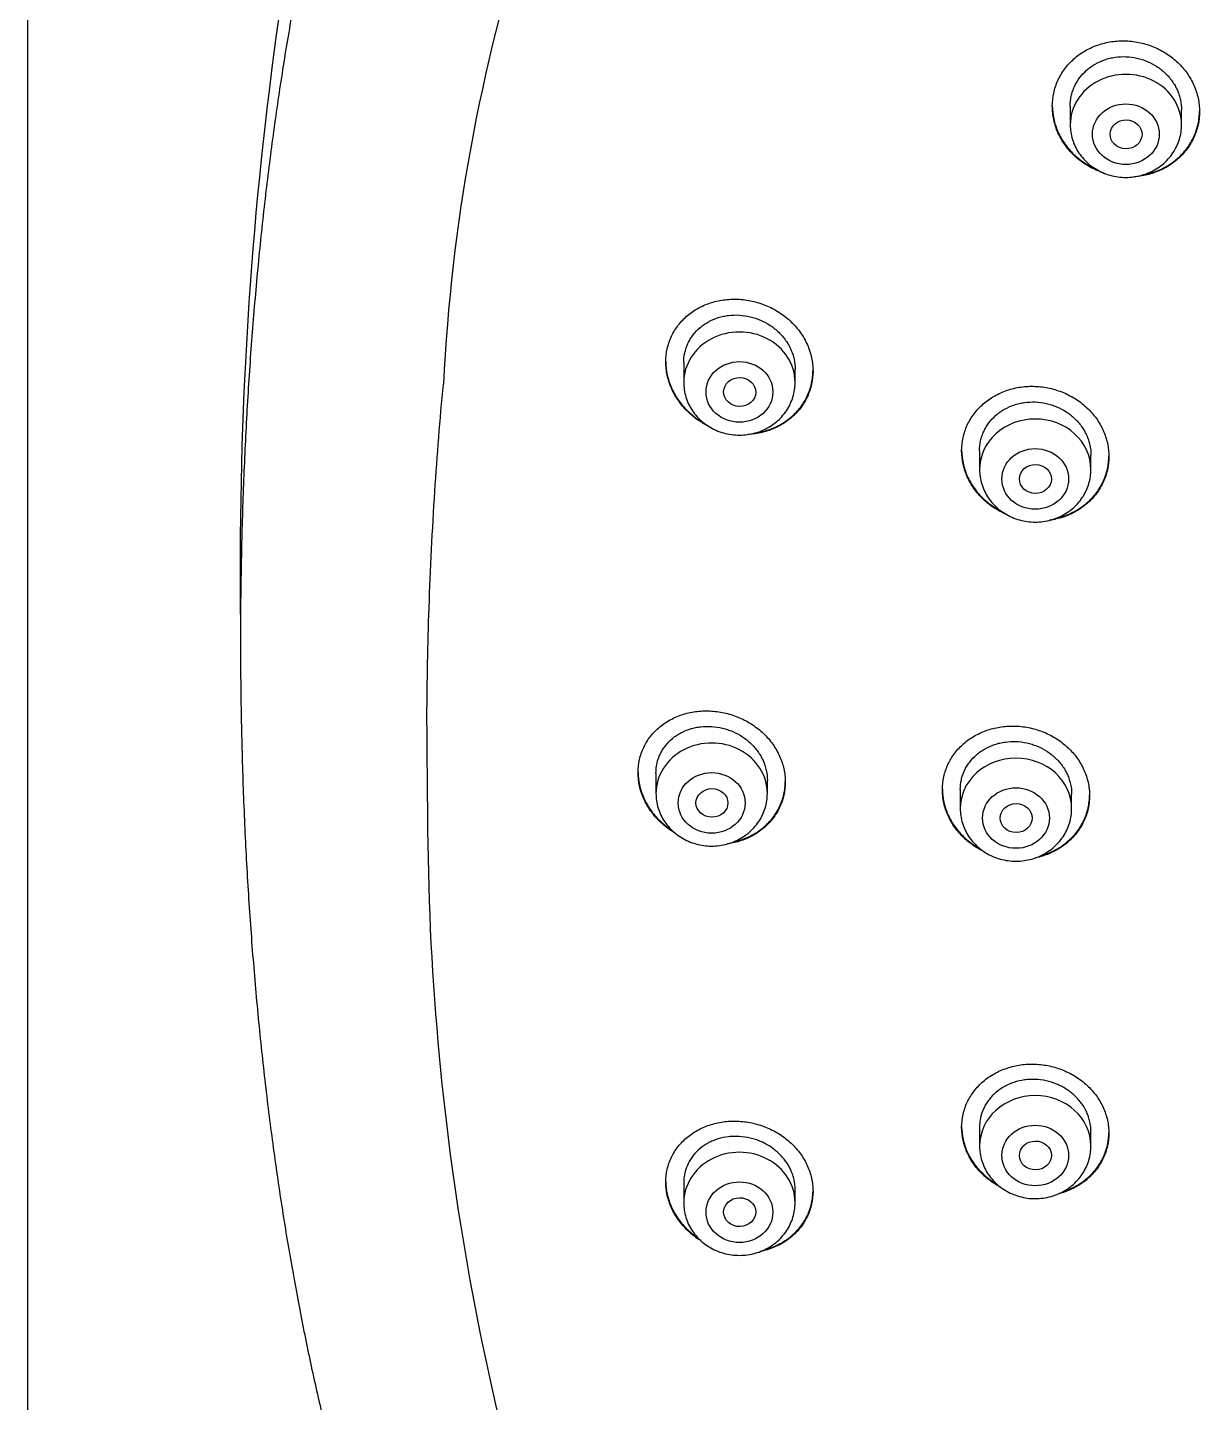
# Model space of a CAD drawing. Header units: millimetres. Extents: x 976 to 9349, y -1578 to 2211.
# Drawn here: x 2931.872 to 2934.819, y 980.208 to 983.664 of the extents above; entities that cross this region are included whole.
import ezdxf

# ---------------------------------------------------------------- set-up
doc = ezdxf.new("R2010")
doc.units = ezdxf.units.MM
doc.layers.add('Wbudowane', color=175, linetype='Continuous')

# ---------------------------------------------------------------- blocks, each defined once
blk = doc.blocks.new('Z$W@#21058')
for p, q in [((13.825, 159.1545), (13.825, 122.1386)), ((13.825, 159.1545), (13.825, 122.2446)), ((16.4464, 139.5854), (16.4464, 139.5382)), ((16.7264, 139.5382), (16.7264, 139.5751)), ((15.4748, 138.9407), (15.4748, 138.8905)), ((15.7548, 138.8905), (15.7548, 138.9235)), ((16.2185, 138.7193), (16.2185, 138.6718)), ((16.4985, 138.6718), (16.4985, 138.708)), ((15.405, 137.9091), (15.405, 137.8574)), ((15.685, 137.8574), (15.685, 137.8906)), ((16.17, 137.8674), (16.17, 137.8194)), ((16.45, 137.8194), (16.45, 137.8557)), ((16.2185, 137.019), (16.2185, 136.9712)), ((16.4985, 136.9712), (16.4985, 137.0075)), ((15.4748, 136.8796), (15.4748, 136.8286)), ((15.7548, 136.8286), (15.7548, 136.8619))]:
    blk.add_line(p, q)
for centre, radius, start, end in [((24.0394, 138.4419), 9.6796, 163.06996, 180.15804), ((19.4148, 138.6645), 4.5495, 147.0501, 177.2106), ((24.6467, 138.3808), 10.2869, 179.80805, 180.64063), ((21.4697, 137.8191), 6.6389, 179.84359, 199.48791)]:
    blk.add_arc(centre, radius, start, end)
for centre, major_axis, start_param, end_param in [((16.5864, 139.5382), (0.14, 0), 0, 3.141593), ((15.6148, 138.8905), (0.14, 0), 0, 3.141598), ((16.3585, 138.6718), (-0.14, 0), 3.141598, 6.283185), ((15.545, 137.8574), (0.14, 0), 0, 3.141598), ((16.31, 137.8194), (-0.14, 0), 3.141598, 6.283185), ((16.3585, 136.9712), (-0.14, 0), 3.141598, 6.283185), ((15.6148, 136.8286), (0.14, 0), 0, 3.141598)]:
    blk.add_ellipse(centre, major_axis=major_axis, ratio=0.906308, start_param=start_param, end_param=end_param)
for centre, major_axis, ratio in [((16.5864, 139.5146), (-0.084, 0), 0.906308), ((16.5868, 139.5143), (0.0401, -0.0009), 0.903893), ((15.6148, 138.8668), (0.084, 0), 0.906308), ((15.6155, 138.8666), (0.0404, -0.0009), 0.89891), ((16.3585, 138.6481), (-0.084, 0), 0.906308), ((16.3589, 138.648), (0.0402, -0.0005), 0.902582), ((15.545, 137.8337), (0.084, 0), 0.906308), ((15.5458, 137.8337), (0.0402, 0), 0.898182), ((16.31, 137.7957), (-0.084, 0), 0.906308), ((16.3104, 137.7957), (0.0402, 0), 0.902281), ((16.3585, 136.9475), (-0.084, 0), 0.906308), ((16.3589, 136.9476), (0.0402, 0.0005), 0.902582), ((15.6148, 136.8049), (0.084, 0), 0.906308), ((15.6155, 136.8051), (0.0404, 0.0009), 0.89891)]:
    blk.add_ellipse(centre, major_axis=major_axis, ratio=ratio)
for points, knots in [([(15.2052, 141.6635), (15.1852, 141.6361), (15.1515, 141.5885), (15.0962, 141.5055), (15.0447, 141.4222), (14.9934, 141.3338), (14.9446, 141.243), (14.8971, 141.1483), (14.8514, 141.0501), (14.8072, 140.9478), (14.7648, 140.8416), (14.724, 140.7311), (14.685, 140.6163), (14.6478, 140.4968), (14.6125, 140.3726), (14.579, 140.2434), (14.5475, 140.1092), (14.518, 139.9698), (14.4907, 139.8252), (14.4656, 139.6754), (14.4429, 139.5204), (14.4227, 139.3605), (14.4051, 139.1959), (14.3902, 139.0269), (14.3782, 138.854), (14.3691, 138.678), (14.3631, 138.4995), (14.3602, 138.3195), (14.3604, 138.1391), (14.3638, 137.9591), (14.3702, 137.7807), (14.3797, 137.6046), (14.3922, 137.4317), (14.4075, 137.2627), (14.4256, 137.098), (14.4463, 136.9381), (14.4695, 136.7831), (14.4951, 136.6333), (14.5229, 136.4887), (14.5529, 136.3494), (14.5849, 136.2152), (14.619, 136.0861), (14.6549, 135.9621), (14.6928, 135.8425), (14.7321, 135.7282), (14.7739, 135.6171), (14.8161, 135.5128), (14.8617, 135.4092), (14.8897, 135.3496), (14.9064, 135.3155)], [0, 0, 0, 0, 0.013707, 0.028239, 0.043047, 0.058182, 0.073661, 0.089521, 0.105819, 0.122574, 0.139831, 0.157629, 0.17598, 0.194931, 0.214557, 0.234815, 0.255804, 0.277485, 0.299914, 0.323078, 0.34698, 0.371602, 0.396913, 0.422855, 0.449374, 0.47635, 0.5037, 0.531273, 0.558922, 0.586484, 0.613836, 0.64083, 0.667343, 0.69331, 0.718619, 0.743266, 0.767165, 0.790356, 0.812776, 0.834488, 0.85546, 0.875736, 0.895362, 0.914311, 0.932681, 0.950459, 0.9677, 0.984447, 1, 1, 1, 1]), ([(16.4014, 139.5849), (16.4014, 139.5962), (16.4026, 139.6073), (16.4062, 139.6236), (16.4076, 139.629), (16.4112, 139.6396), (16.4132, 139.6449), (16.4202, 139.6602), (16.4259, 139.6698), (16.4361, 139.6834), (16.4397, 139.6878), (16.4475, 139.6962), (16.4515, 139.7002), (16.4644, 139.7116), (16.4737, 139.7183), (16.489, 139.7271), (16.4942, 139.7299), (16.5049, 139.7347), (16.5158, 139.7391), (16.5272, 139.7424), (16.5388, 139.7452), (16.5447, 139.7464), (16.5626, 139.749), (16.5746, 139.7496), (16.5927, 139.7489), (16.5987, 139.7484), (16.6109, 139.7469), (16.6169, 139.7458), (16.6346, 139.7419), (16.6461, 139.7383), (16.6629, 139.7312), (16.6684, 139.7286), (16.6791, 139.723), (16.6843, 139.7199), (16.6993, 139.7101), (16.7086, 139.7027), (16.7258, 139.6862), (16.7335, 139.6773), (16.7435, 139.6631), (16.7466, 139.6582), (16.7524, 139.6481), (16.755, 139.6429), (16.762, 139.6271), (16.7655, 139.6163), (16.769, 139.5997), (16.7699, 139.5941), (16.7711, 139.5829), (16.7714, 139.5773), (16.7714, 139.5605), (16.7703, 139.5494), (16.7667, 139.533), (16.7652, 139.5275), (16.7617, 139.5169), (16.7576, 139.5065), (16.7524, 139.4966), (16.7467, 139.4869), (16.7436, 139.4822), (16.7334, 139.4685), (16.7257, 139.4601), (16.7129, 139.4487), (16.7084, 139.4451), (16.6989, 139.4383), (16.694, 139.4351), (16.6789, 139.4263), (16.6683, 139.4215), (16.6514, 139.4156), (16.6457, 139.4139), (16.634, 139.4111), (16.6282, 139.41), (16.617, 139.4083), (16.6118, 139.4078), (16.6065, 139.4074)], [0, 0, 0, 0, 0.042658, 0.042658, 0.063987, 0.063987, 0.085316, 0.085316, 0.127974, 0.127974, 0.149303, 0.149303, 0.170632, 0.170632, 0.21329, 0.21329, 0.234619, 0.234619, 0.255948, 0.277277, 0.277277, 0.298606, 0.298606, 0.341264, 0.341264, 0.362593, 0.362593, 0.383922, 0.383922, 0.42658, 0.42658, 0.447909, 0.447909, 0.469238, 0.469238, 0.511896, 0.511896, 0.554554, 0.554554, 0.575883, 0.575883, 0.597212, 0.597212, 0.63987, 0.63987, 0.661199, 0.661199, 0.682528, 0.682528, 0.725186, 0.725186, 0.746515, 0.746515, 0.767844, 0.789173, 0.789173, 0.810502, 0.810502, 0.85316, 0.85316, 0.874489, 0.874489, 0.895818, 0.895818, 0.938476, 0.938476, 0.959805, 0.959805, 0.981134, 0.981134, 1, 1, 1, 1]), ([(16.4464, 139.5852), (16.4464, 139.5936), (16.4473, 139.6019), (16.45, 139.6144), (16.4511, 139.6185), (16.4538, 139.6265), (16.4569, 139.6344), (16.4608, 139.6419), (16.4651, 139.6492), (16.4675, 139.6528), (16.4752, 139.6632), (16.481, 139.6695), (16.4907, 139.6781), (16.4941, 139.6808), (16.5013, 139.686), (16.505, 139.6884), (16.5164, 139.695), (16.5245, 139.6987), (16.5372, 139.7031), (16.5416, 139.7044), (16.5504, 139.7065), (16.5548, 139.7074), (16.5682, 139.7093), (16.5773, 139.7098), (16.5958, 139.7092), (16.6049, 139.708), (16.6183, 139.705), (16.6227, 139.7039), (16.6315, 139.7011), (16.6358, 139.6995), (16.6485, 139.6942), (16.6565, 139.6899), (16.6679, 139.6825), (16.6716, 139.6798), (16.6787, 139.6742), (16.6821, 139.6712), (16.6918, 139.662), (16.6976, 139.6552), (16.7053, 139.6444), (16.7077, 139.6406), (16.712, 139.633), (16.7159, 139.6253), (16.719, 139.6172), (16.7217, 139.609), (16.7228, 139.6049), (16.7255, 139.5922), (16.7264, 139.5837), (16.7264, 139.5751)], [0, 0, 0, 0, 0.0623813, 0.0623813, 0.0936353, 0.0936353, 0.1248892, 0.1561432, 0.1561432, 0.1873971, 0.1873971, 0.2499051, 0.2499051, 0.281159, 0.281159, 0.312413, 0.312413, 0.3749209, 0.3749209, 0.4061748, 0.4061748, 0.4374288, 0.4374288, 0.4999367, 0.4999367, 0.5624446, 0.5624446, 0.5936986, 0.5936986, 0.6249525, 0.6249525, 0.6874604, 0.6874604, 0.7187144, 0.7187144, 0.7499684, 0.7499684, 0.8124763, 0.8124763, 0.8437302, 0.8437302, 0.8749842, 0.9062381, 0.9062381, 0.9374921, 0.9374921, 1, 1, 1, 1]), ([(16.4014, 139.5859), (16.4015, 139.5749), (16.4027, 139.5641), (16.4062, 139.5479), (16.4076, 139.5424), (16.4111, 139.5315), (16.4132, 139.5261), (16.4202, 139.5103), (16.4259, 139.5003), (16.4359, 139.486), (16.4395, 139.4814), (16.4473, 139.4724), (16.4513, 139.4681), (16.4641, 139.4558), (16.4734, 139.4484), (16.4885, 139.4385), (16.4938, 139.4354), (16.5033, 139.4303), (16.5076, 139.4282), (16.5119, 139.4263)], [0, 0, 0, 0, 0.165479, 0.165479, 0.250708, 0.250708, 0.335937, 0.335937, 0.506395, 0.506395, 0.591624, 0.591624, 0.676853, 0.676853, 0.847311, 0.847311, 0.93254, 0.93254, 1, 1, 1, 1]), ([(16.5292, 139.4176), (16.5246, 139.4191), (16.52, 139.4209), (16.5044, 139.4274), (16.4938, 139.4331), (16.4787, 139.4429), (16.4738, 139.4464), (16.4644, 139.4539), (16.4599, 139.4578), (16.4471, 139.4701), (16.4395, 139.479), (16.4294, 139.4933), (16.4262, 139.4983), (16.4205, 139.5084), (16.4153, 139.5186), (16.4112, 139.5293), (16.4077, 139.5401), (16.4062, 139.5456), (16.4026, 139.5623), (16.4014, 139.5736), (16.4014, 139.5849)], [0, 0, 0, 0, 0.062653, 0.062653, 0.218877, 0.218877, 0.29699, 0.29699, 0.375102, 0.375102, 0.531326, 0.531326, 0.609439, 0.609439, 0.687551, 0.765663, 0.765663, 0.843775, 0.843775, 1, 1, 1, 1]), ([(16.6281, 139.4121), (16.6379, 139.4138), (16.6474, 139.4163), (16.6623, 139.4214), (16.6679, 139.4236), (16.6786, 139.4285), (16.6838, 139.4312), (16.6989, 139.44), (16.7083, 139.4467), (16.7213, 139.4582), (16.7254, 139.4622), (16.7331, 139.4706), (16.7403, 139.4793), (16.7465, 139.4887), (16.7523, 139.4984), (16.7549, 139.5034), (16.7619, 139.5187), (16.7654, 139.5293), (16.769, 139.5456), (16.7699, 139.5512), (16.7711, 139.5621), (16.7714, 139.5675), (16.7714, 139.5728)], [0, 0, 0, 0, 0.122011, 0.122011, 0.195459, 0.195459, 0.268907, 0.268907, 0.415804, 0.415804, 0.489253, 0.489253, 0.562701, 0.63615, 0.63615, 0.709598, 0.709598, 0.856495, 0.856495, 0.929944, 0.929944, 1, 1, 1, 1]), ([(16.4464, 139.5382), (16.4464, 139.5315), (16.4473, 139.5201), (16.4515, 139.5011), (16.4584, 139.4837), (16.468, 139.4669), (16.4799, 139.4517), (16.4941, 139.4382), (16.5102, 139.4268), (16.5278, 139.4177), (16.5467, 139.411), (16.5664, 139.407), (16.5865, 139.4056), (16.6067, 139.407), (16.6264, 139.4111), (16.6453, 139.4178), (16.6629, 139.427), (16.679, 139.4384), (16.6932, 139.452), (16.7051, 139.4672), (16.7146, 139.4841), (16.7215, 139.5016), (16.7255, 139.5204), (16.7264, 139.5317), (16.7264, 139.5382)], [0, 0, 0, 0, 0.043723, 0.08855, 0.133515, 0.178674, 0.224062, 0.269684, 0.315523, 0.361546, 0.407709, 0.453968, 0.500279, 0.546601, 0.592892, 0.639107, 0.685199, 0.73112, 0.776832, 0.822308, 0.867548, 0.912577, 0.957444, 1, 1, 1, 1]), ([(15.4298, 138.9423), (15.4298, 138.9536), (15.431, 138.9646), (15.4345, 138.9807), (15.436, 138.986), (15.4396, 138.9965), (15.4417, 139.0016), (15.4487, 139.0166), (15.4544, 139.026), (15.4646, 139.0391), (15.4683, 139.0434), (15.476, 139.0514), (15.4801, 139.0553), (15.493, 139.0661), (15.5023, 139.0724), (15.5175, 139.0807), (15.5227, 139.0832), (15.5334, 139.0876), (15.5443, 139.0916), (15.5556, 139.0945), (15.5672, 139.097), (15.5731, 139.0979), (15.5909, 139.1), (15.6028, 139.1003), (15.6209, 139.0992), (15.6269, 139.0985), (15.639, 139.0967), (15.645, 139.0955), (15.6626, 139.0912), (15.6741, 139.0874), (15.6909, 139.0801), (15.6964, 139.0774), (15.7071, 139.0715), (15.7123, 139.0684), (15.7273, 139.0584), (15.7366, 139.0509), (15.7539, 139.0341), (15.7616, 139.0251), (15.7717, 139.0108), (15.7748, 139.0059), (15.7806, 138.9957), (15.7832, 138.9905), (15.7902, 138.9747), (15.7938, 138.9639), (15.7973, 138.9473), (15.7982, 138.9417), (15.7995, 138.9305), (15.7998, 138.9249), (15.7998, 138.9082), (15.7986, 138.8972), (15.795, 138.8809), (15.7935, 138.8755), (15.7899, 138.865), (15.7858, 138.8547), (15.7806, 138.845), (15.7749, 138.8355), (15.7717, 138.8308), (15.7615, 138.8174), (15.7537, 138.8093), (15.7409, 138.7983), (15.7364, 138.7948), (15.7269, 138.7882), (15.722, 138.7852), (15.7068, 138.7768), (15.6962, 138.7723), (15.6794, 138.7669), (15.6736, 138.7654), (15.662, 138.7628), (15.6561, 138.7619), (15.6459, 138.7606), (15.6415, 138.7602), (15.6371, 138.76)], [0, 0, 0, 0, 0.042794, 0.042794, 0.064192, 0.064192, 0.085589, 0.085589, 0.128383, 0.128383, 0.14978, 0.14978, 0.171178, 0.171178, 0.213972, 0.213972, 0.235369, 0.235369, 0.256767, 0.278164, 0.278164, 0.299561, 0.299561, 0.342355, 0.342355, 0.363753, 0.363753, 0.38515, 0.38515, 0.427944, 0.427944, 0.449341, 0.449341, 0.470739, 0.470739, 0.513533, 0.513533, 0.556328, 0.556328, 0.577725, 0.577725, 0.599122, 0.599122, 0.641916, 0.641916, 0.663314, 0.663314, 0.684711, 0.684711, 0.727505, 0.727505, 0.748902, 0.748902, 0.7703, 0.791697, 0.791697, 0.813094, 0.813094, 0.855889, 0.855889, 0.877286, 0.877286, 0.898683, 0.898683, 0.941477, 0.941477, 0.962875, 0.962875, 0.984272, 0.984272, 1, 1, 1, 1]), ([(15.4748, 138.9404), (15.4748, 138.9488), (15.4756, 138.9571), (15.4783, 138.9693), (15.4795, 138.9734), (15.4822, 138.9813), (15.4853, 138.989), (15.4892, 138.9964), (15.4935, 139.0035), (15.4959, 139.007), (15.5037, 139.0171), (15.5095, 139.0232), (15.5192, 139.0314), (15.5226, 139.034), (15.5298, 139.0389), (15.5335, 139.0412), (15.5449, 139.0474), (15.5529, 139.0508), (15.5656, 139.0548), (15.57, 139.056), (15.5787, 139.0578), (15.5832, 139.0586), (15.5965, 139.0602), (15.6056, 139.0605), (15.624, 139.0593), (15.633, 139.058), (15.6464, 139.0548), (15.6508, 139.0535), (15.6596, 139.0506), (15.6639, 139.0489), (15.6766, 139.0434), (15.6846, 139.039), (15.696, 139.0314), (15.6997, 139.0287), (15.7069, 139.0229), (15.7103, 139.0199), (15.72, 139.0105), (15.7258, 139.0038), (15.7335, 138.9928), (15.7359, 138.9891), (15.7402, 138.9814), (15.7442, 138.9736), (15.7473, 138.9655), (15.75, 138.9573), (15.7511, 138.9532), (15.7538, 138.9405), (15.7548, 138.932), (15.7548, 138.9235)], [0, 0, 0, 0, 0.062338, 0.062338, 0.093593, 0.093593, 0.124849, 0.156104, 0.156104, 0.187359, 0.187359, 0.24987, 0.24987, 0.281126, 0.281126, 0.312381, 0.312381, 0.374892, 0.374892, 0.406147, 0.406147, 0.437403, 0.437403, 0.499914, 0.499914, 0.562424, 0.562424, 0.59368, 0.59368, 0.624935, 0.624935, 0.687446, 0.687446, 0.718701, 0.718701, 0.749957, 0.749957, 0.812468, 0.812468, 0.843723, 0.843723, 0.874978, 0.906234, 0.906234, 0.937489, 0.937489, 1, 1, 1, 1]), ([(15.4298, 138.9429), (15.4298, 138.9319), (15.431, 138.9209), (15.4345, 138.9045), (15.436, 138.899), (15.4395, 138.8881), (15.4416, 138.8826), (15.4486, 138.8667), (15.4543, 138.8566), (15.4644, 138.842), (15.468, 138.8373), (15.4758, 138.8282), (15.4798, 138.8238), (15.4926, 138.8112), (15.5019, 138.8036), (15.5167, 138.7936), (15.5217, 138.7905), (15.5267, 138.7877)], [0, 0, 0, 0, 0.179876, 0.179876, 0.271543, 0.271543, 0.36321, 0.36321, 0.546544, 0.546544, 0.638211, 0.638211, 0.729878, 0.729878, 0.913211, 0.913211, 1, 1, 1, 1]), ([(15.5358, 138.7813), (15.5276, 138.7854), (15.5197, 138.79), (15.5072, 138.7985), (15.5023, 138.8022), (15.4929, 138.8099), (15.4884, 138.8139), (15.4756, 138.8265), (15.468, 138.8355), (15.4578, 138.8501), (15.4547, 138.8551), (15.4489, 138.8654), (15.4437, 138.8758), (15.4396, 138.8865), (15.4361, 138.8974), (15.4346, 138.9029), (15.431, 138.9198), (15.4298, 138.931), (15.4298, 138.9423)], [0, 0, 0, 0, 0.131279, 0.131279, 0.218151, 0.218151, 0.305023, 0.305023, 0.478767, 0.478767, 0.56564, 0.56564, 0.652512, 0.739384, 0.739384, 0.826256, 0.826256, 1, 1, 1, 1]), ([(15.6525, 138.7632), (15.6635, 138.7647), (15.6743, 138.7671), (15.6903, 138.7722), (15.6959, 138.7743), (15.7066, 138.7789), (15.7118, 138.7814), (15.7269, 138.7897), (15.7363, 138.7962), (15.7493, 138.8073), (15.7535, 138.8113), (15.7612, 138.8194), (15.7684, 138.8279), (15.7747, 138.8371), (15.7805, 138.8466), (15.7831, 138.8516), (15.7902, 138.8667), (15.7937, 138.8771), (15.7973, 138.8933), (15.7982, 138.8988), (15.7994, 138.9097), (15.7997, 138.9151), (15.7998, 138.9205)], [0, 0, 0, 0, 0.135216, 0.135216, 0.207483, 0.207483, 0.27975, 0.27975, 0.424283, 0.424283, 0.49655, 0.49655, 0.568817, 0.641084, 0.641084, 0.713351, 0.713351, 0.857885, 0.857885, 0.930152, 0.930152, 1, 1, 1, 1]), ([(14.8292, 138.048), (14.8296, 138.14), (14.8334, 138.3299), (14.8473, 138.6095), (14.8621, 138.7969), (14.8707, 138.8863)], [0, 0, 0, 0, 0.328962, 0.679129, 1, 1, 1, 1]), ([(15.4748, 138.8905), (15.4748, 138.8838), (15.4757, 138.8724), (15.4798, 138.8535), (15.4867, 138.836), (15.4962, 138.8192), (15.5082, 138.8041), (15.5223, 138.7906), (15.5384, 138.7792), (15.556, 138.77), (15.5749, 138.7633), (15.5946, 138.7592), (15.6147, 138.7579), (15.6349, 138.7592), (15.6546, 138.7633), (15.6735, 138.77), (15.6912, 138.7792), (15.7073, 138.7906), (15.7214, 138.8042), (15.7334, 138.8193), (15.7429, 138.8362), (15.7498, 138.8537), (15.7539, 138.8725), (15.7547, 138.8838), (15.7548, 138.8905)], [0, 0, 0, 0, 0.043416, 0.088242, 0.133206, 0.178365, 0.223751, 0.269371, 0.315209, 0.361231, 0.407394, 0.453652, 0.499964, 0.546286, 0.592577, 0.638793, 0.684885, 0.730809, 0.776522, 0.822, 0.867242, 0.912272, 0.95714, 1, 1, 1, 1]), ([(16.1735, 138.719), (16.1735, 138.7303), (16.1747, 138.7412), (16.1783, 138.7573), (16.1797, 138.7626), (16.1833, 138.7732), (16.1853, 138.7784), (16.1923, 138.7935), (16.198, 138.803), (16.2082, 138.8164), (16.2118, 138.8207), (16.2196, 138.829), (16.2236, 138.833), (16.2365, 138.8441), (16.2458, 138.8507), (16.261, 138.8594), (16.2663, 138.8621), (16.2769, 138.8668), (16.2878, 138.8711), (16.2992, 138.8743), (16.3108, 138.8771), (16.3167, 138.8782), (16.3346, 138.8807), (16.3465, 138.8813), (16.3646, 138.8806), (16.3707, 138.8801), (16.3828, 138.8785), (16.3888, 138.8774), (16.4065, 138.8735), (16.418, 138.8698), (16.4348, 138.8628), (16.4403, 138.8602), (16.451, 138.8546), (16.4562, 138.8516), (16.4712, 138.8418), (16.4806, 138.8345), (16.4978, 138.818), (16.5055, 138.8092), (16.5156, 138.7951), (16.5187, 138.7902), (16.5244, 138.7802), (16.5271, 138.775), (16.534, 138.7594), (16.5375, 138.7487), (16.5411, 138.7323), (16.542, 138.7267), (16.5432, 138.7155), (16.5435, 138.71), (16.5435, 138.6934), (16.5424, 138.6824), (16.5388, 138.6661), (16.5373, 138.6607), (16.5338, 138.6502), (16.5297, 138.64), (16.5245, 138.6302), (16.5188, 138.6206), (16.5157, 138.6159), (16.5055, 138.6024), (16.4978, 138.5942), (16.485, 138.583), (16.4805, 138.5794), (16.4711, 138.5727), (16.4661, 138.5696), (16.451, 138.5609), (16.4404, 138.5562), (16.4236, 138.5505), (16.4178, 138.5488), (16.4063, 138.5461), (16.4005, 138.545), (16.3946, 138.5441)], [0, 0, 0, 0, 0.043488, 0.043488, 0.065232, 0.065232, 0.086976, 0.086976, 0.130464, 0.130464, 0.152208, 0.152208, 0.173952, 0.173952, 0.21744, 0.21744, 0.239184, 0.239184, 0.260928, 0.282672, 0.282672, 0.304416, 0.304416, 0.347904, 0.347904, 0.369648, 0.369648, 0.391392, 0.391392, 0.43488, 0.43488, 0.456624, 0.456624, 0.478368, 0.478368, 0.521856, 0.521856, 0.565344, 0.565344, 0.587088, 0.587088, 0.608832, 0.608832, 0.65232, 0.65232, 0.674064, 0.674064, 0.695807, 0.695807, 0.739295, 0.739295, 0.761039, 0.761039, 0.782783, 0.804527, 0.804527, 0.826271, 0.826271, 0.869759, 0.869759, 0.891503, 0.891503, 0.913247, 0.913247, 0.956735, 0.956735, 0.978479, 0.978479, 1, 1, 1, 1]), ([(16.2185, 138.719), (16.2185, 138.7274), (16.2194, 138.7357), (16.2221, 138.748), (16.2232, 138.752), (16.2259, 138.76), (16.229, 138.7677), (16.2329, 138.7751), (16.2372, 138.7824), (16.2396, 138.7859), (16.2473, 138.7961), (16.2531, 138.8023), (16.2628, 138.8108), (16.2662, 138.8135), (16.2733, 138.8186), (16.2771, 138.8209), (16.2885, 138.8274), (16.2965, 138.831), (16.3092, 138.8353), (16.3136, 138.8366), (16.3224, 138.8387), (16.3268, 138.8395), (16.3402, 138.8414), (16.3493, 138.8419), (16.3677, 138.8411), (16.3768, 138.84), (16.3902, 138.837), (16.3946, 138.8358), (16.4034, 138.8331), (16.4078, 138.8315), (16.4205, 138.8262), (16.4285, 138.8219), (16.4399, 138.8145), (16.4436, 138.8119), (16.4507, 138.8063), (16.4541, 138.8033), (16.4638, 138.7941), (16.4696, 138.7875), (16.4773, 138.7767), (16.4797, 138.773), (16.4841, 138.7654), (16.488, 138.7577), (16.4911, 138.7497), (16.4937, 138.7416), (16.4949, 138.7374), (16.4976, 138.7249), (16.4985, 138.7165), (16.4985, 138.708)], [0, 0, 0, 0, 0.062383, 0.062383, 0.093636, 0.093636, 0.12489, 0.156144, 0.156144, 0.187398, 0.187398, 0.249906, 0.249906, 0.28116, 0.28116, 0.312414, 0.312414, 0.374922, 0.374922, 0.406176, 0.406176, 0.43743, 0.43743, 0.499937, 0.499937, 0.562445, 0.562445, 0.593699, 0.593699, 0.624953, 0.624953, 0.687461, 0.687461, 0.718715, 0.718715, 0.749969, 0.749969, 0.812477, 0.812477, 0.84373, 0.84373, 0.874984, 0.906238, 0.906238, 0.937492, 0.937492, 1, 1, 1, 1]), ([(16.1735, 138.72), (16.1736, 138.7091), (16.1748, 138.6984), (16.1783, 138.6823), (16.1797, 138.6769), (16.1833, 138.6661), (16.1853, 138.6607), (16.1923, 138.645), (16.198, 138.6351), (16.2081, 138.6209), (16.2117, 138.6162), (16.2195, 138.6073), (16.2235, 138.603), (16.2363, 138.5908), (16.2456, 138.5835), (16.2608, 138.5736), (16.266, 138.5705), (16.2724, 138.5671), (16.2735, 138.5666), (16.2746, 138.566)], [0, 0, 0, 0, 0.174338, 0.174338, 0.264065, 0.264065, 0.353793, 0.353793, 0.533247, 0.533247, 0.622974, 0.622974, 0.712702, 0.712702, 0.892156, 0.892156, 0.981883, 0.981883, 1, 1, 1, 1]), ([(16.286, 138.5587), (16.2755, 138.5633), (16.2655, 138.5686), (16.2509, 138.5781), (16.2461, 138.5816), (16.2366, 138.589), (16.2321, 138.5929), (16.2193, 138.6051), (16.2117, 138.6139), (16.2015, 138.6282), (16.1984, 138.6331), (16.1926, 138.6431), (16.1874, 138.6533), (16.1834, 138.6639), (16.1798, 138.6746), (16.1783, 138.6801), (16.1747, 138.6967), (16.1735, 138.7078), (16.1735, 138.719)], [0, 0, 0, 0, 0.159312, 0.159312, 0.243381, 0.243381, 0.32745, 0.32745, 0.495587, 0.495587, 0.579656, 0.579656, 0.663725, 0.747794, 0.747794, 0.831862, 0.831862, 1, 1, 1, 1]), ([(16.4099, 138.5489), (16.4164, 138.5503), (16.4227, 138.5521), (16.4345, 138.5561), (16.4401, 138.5583), (16.4508, 138.5631), (16.456, 138.5657), (16.471, 138.5743), (16.4804, 138.5809), (16.4934, 138.5923), (16.4975, 138.5962), (16.5052, 138.6045), (16.5124, 138.6131), (16.5186, 138.6223), (16.5244, 138.6319), (16.527, 138.6369), (16.534, 138.652), (16.5375, 138.6625), (16.5411, 138.6786), (16.542, 138.6841), (16.5432, 138.6949), (16.5435, 138.7002), (16.5435, 138.7054)], [0, 0, 0, 0, 0.085216, 0.085216, 0.161765, 0.161765, 0.238314, 0.238314, 0.391411, 0.391411, 0.46796, 0.46796, 0.544509, 0.621058, 0.621058, 0.697607, 0.697607, 0.850704, 0.850704, 0.927253, 0.927253, 1, 1, 1, 1]), ([(16.2185, 138.6718), (16.2185, 138.6651), (16.2194, 138.6537), (16.2236, 138.6347), (16.2305, 138.6173), (16.2401, 138.6004), (16.252, 138.5853), (16.2662, 138.5718), (16.2823, 138.5604), (16.2999, 138.5513), (16.3188, 138.5446), (16.3385, 138.5406), (16.3586, 138.5392), (16.3788, 138.5406), (16.3985, 138.5447), (16.4174, 138.5514), (16.435, 138.5606), (16.4511, 138.572), (16.4653, 138.5856), (16.4772, 138.6008), (16.4867, 138.6177), (16.4936, 138.6352), (16.4976, 138.654), (16.4985, 138.6652), (16.4985, 138.6718)], [0, 0, 0, 0, 0.043723, 0.08855, 0.133515, 0.178674, 0.224062, 0.269684, 0.315523, 0.361546, 0.407709, 0.453968, 0.500279, 0.546601, 0.592892, 0.639107, 0.685199, 0.73112, 0.776832, 0.822308, 0.867548, 0.912577, 0.957444, 1, 1, 1, 1]), ([(15.36, 137.91), (15.36, 137.9212), (15.3612, 137.932), (15.3648, 137.9479), (15.3663, 137.9531), (15.3698, 137.9634), (15.3719, 137.9685), (15.3789, 137.9832), (15.3846, 137.9924), (15.3948, 138.0053), (15.3984, 138.0095), (15.4062, 138.0174), (15.4102, 138.0212), (15.4231, 138.0318), (15.4324, 138.038), (15.4475, 138.0461), (15.4527, 138.0486), (15.4634, 138.053), (15.4742, 138.0568), (15.4855, 138.0597), (15.4971, 138.0621), (15.503, 138.0631), (15.5207, 138.0651), (15.5327, 138.0654), (15.5507, 138.0643), (15.5567, 138.0637), (15.5688, 138.0618), (15.5748, 138.0607), (15.5925, 138.0564), (15.604, 138.0526), (15.6208, 138.0454), (15.6263, 138.0427), (15.637, 138.0369), (15.6422, 138.0338), (15.6573, 138.0239), (15.6666, 138.0164), (15.6797, 138.004), (15.6838, 137.9997), (15.6915, 137.9908), (15.6987, 137.9816), (15.705, 137.9718), (15.7108, 137.9618), (15.7134, 137.9566), (15.7204, 137.9409), (15.724, 137.9302), (15.7276, 137.9138), (15.7285, 137.9083), (15.7297, 137.8972), (15.73, 137.8916), (15.73, 137.8751), (15.7288, 137.8642), (15.7252, 137.8481), (15.7237, 137.8428), (15.7202, 137.8324), (15.7161, 137.8223), (15.7109, 137.8127), (15.7051, 137.8033), (15.702, 137.7987), (15.6918, 137.7855), (15.6841, 137.7775), (15.6712, 137.7667), (15.6667, 137.7632), (15.6573, 137.7568), (15.6524, 137.7538), (15.6373, 137.7456), (15.6266, 137.7411), (15.6098, 137.7358), (15.6041, 137.7343), (15.5939, 137.7322), (15.5895, 137.7314), (15.585, 137.7308)], [0, 0, 0, 0, 0.043708, 0.043708, 0.065563, 0.065563, 0.087417, 0.087417, 0.131125, 0.131125, 0.152979, 0.152979, 0.174833, 0.174833, 0.218542, 0.218542, 0.240396, 0.240396, 0.26225, 0.284104, 0.284104, 0.305959, 0.305959, 0.349667, 0.349667, 0.371521, 0.371521, 0.393375, 0.393375, 0.437084, 0.437084, 0.458938, 0.458938, 0.480792, 0.480792, 0.5245, 0.5245, 0.546355, 0.546355, 0.568209, 0.590063, 0.590063, 0.611917, 0.611917, 0.655626, 0.655626, 0.67748, 0.67748, 0.699334, 0.699334, 0.743042, 0.743042, 0.764897, 0.764897, 0.786751, 0.808605, 0.808605, 0.830459, 0.830459, 0.874167, 0.874167, 0.896022, 0.896022, 0.917876, 0.917876, 0.961584, 0.961584, 0.983438, 0.983438, 1, 1, 1, 1]), ([(15.405, 137.9087), (15.405, 137.917), (15.4059, 137.9252), (15.4086, 137.9373), (15.4097, 137.9413), (15.4124, 137.9491), (15.4155, 137.9567), (15.4194, 137.9639), (15.4238, 137.9709), (15.4262, 137.9743), (15.4339, 137.9842), (15.4397, 137.9902), (15.4494, 137.9982), (15.4528, 138.0008), (15.4599, 138.0056), (15.4636, 138.0078), (15.475, 138.0139), (15.483, 138.0172), (15.4957, 138.0211), (15.5, 138.0222), (15.5088, 138.024), (15.5132, 138.0247), (15.5265, 138.0263), (15.5356, 138.0265), (15.5539, 138.0254), (15.563, 138.024), (15.5764, 138.0208), (15.5808, 138.0195), (15.5895, 138.0166), (15.5939, 138.015), (15.6066, 138.0095), (15.6147, 138.0051), (15.6299, 137.9951), (15.6371, 137.9893), (15.6501, 137.9769), (15.6559, 137.9702), (15.6637, 137.9593), (15.6661, 137.9556), (15.6704, 137.948), (15.6744, 137.9403), (15.6775, 137.9323), (15.6802, 137.9241), (15.6813, 137.92), (15.6841, 137.9075), (15.685, 137.8991), (15.685, 137.8906)], [0, 0, 0, 0, 0.0623794, 0.0623794, 0.0936334, 0.0936334, 0.1248874, 0.1561415, 0.1561415, 0.1873955, 0.1873955, 0.2499035, 0.2499035, 0.2811575, 0.2811575, 0.3124116, 0.3124116, 0.3749196, 0.3749196, 0.4061736, 0.4061736, 0.4374276, 0.4374276, 0.4999357, 0.4999357, 0.5624437, 0.5624437, 0.5936977, 0.5936977, 0.6249518, 0.6249518, 0.6874598, 0.6874598, 0.7499678, 0.7499678, 0.8124759, 0.8124759, 0.8437299, 0.8437299, 0.8749839, 0.9062379, 0.9062379, 0.937492, 0.937492, 1, 1, 1, 1]), ([(16.125, 137.8668), (16.125, 137.8779), (16.1262, 137.8888), (16.1297, 137.9048), (16.1312, 137.91), (16.1348, 137.9204), (16.1368, 137.9256), (16.1438, 137.9405), (16.1495, 137.9499), (16.1596, 137.9632), (16.1633, 137.9675), (16.171, 137.9757), (16.1751, 137.9796), (16.1879, 137.9906), (16.1972, 137.9972), (16.2124, 138.0057), (16.2176, 138.0083), (16.2283, 138.013), (16.2392, 138.0173), (16.2505, 138.0205), (16.2621, 138.0232), (16.268, 138.0243), (16.2859, 138.0268), (16.2978, 138.0273), (16.3159, 138.0266), (16.3219, 138.0261), (16.3341, 138.0245), (16.3401, 138.0235), (16.3578, 138.0196), (16.3693, 138.016), (16.3861, 138.009), (16.3917, 138.0065), (16.4024, 138.0009), (16.4076, 137.9978), (16.4226, 137.9882), (16.4319, 137.9809), (16.4449, 137.9687), (16.449, 137.9644), (16.4567, 137.9557), (16.4639, 137.9466), (16.4701, 137.937), (16.4759, 137.9271), (16.4785, 137.9219), (16.4855, 137.9064), (16.489, 137.8958), (16.4926, 137.8795), (16.4935, 137.874), (16.4947, 137.8629), (16.495, 137.8574), (16.495, 137.841), (16.4938, 137.8301), (16.4903, 137.814), (16.4888, 137.8087), (16.4853, 137.7983), (16.4812, 137.7881), (16.476, 137.7784), (16.4703, 137.7689), (16.4672, 137.7643), (16.457, 137.7509), (16.4493, 137.7428), (16.4365, 137.7317), (16.432, 137.7282), (16.4226, 137.7215), (16.4177, 137.7184), (16.4026, 137.7099), (16.392, 137.7052), (16.3752, 137.6996), (16.3695, 137.6979), (16.362, 137.6962), (16.3603, 137.6958), (16.3586, 137.6955)], [0, 0, 0, 0, 0.044162, 0.044162, 0.066243, 0.066243, 0.088323, 0.088323, 0.132485, 0.132485, 0.154566, 0.154566, 0.176647, 0.176647, 0.220809, 0.220809, 0.242889, 0.242889, 0.26497, 0.287051, 0.287051, 0.309132, 0.309132, 0.353294, 0.353294, 0.375375, 0.375375, 0.397455, 0.397455, 0.441617, 0.441617, 0.463698, 0.463698, 0.485779, 0.485779, 0.52994, 0.52994, 0.552021, 0.552021, 0.574102, 0.596183, 0.596183, 0.618264, 0.618264, 0.662426, 0.662426, 0.684506, 0.684506, 0.706587, 0.706587, 0.750749, 0.750749, 0.77283, 0.77283, 0.794911, 0.816992, 0.816992, 0.839072, 0.839072, 0.883234, 0.883234, 0.905315, 0.905315, 0.927396, 0.927396, 0.971558, 0.971558, 0.993638, 0.993638, 1, 1, 1, 1]), ([(16.17, 137.867), (16.17, 137.8753), (16.1709, 137.8835), (16.1736, 137.8956), (16.1747, 137.8997), (16.1774, 137.9075), (16.1805, 137.9152), (16.1844, 137.9225), (16.1887, 137.9297), (16.1911, 137.9332), (16.1988, 137.9433), (16.2046, 137.9494), (16.2143, 137.9578), (16.2176, 137.9605), (16.2248, 137.9655), (16.2285, 137.9678), (16.2399, 137.9742), (16.2479, 137.9778), (16.2606, 137.982), (16.265, 137.9833), (16.2738, 137.9853), (16.2782, 137.9862), (16.2916, 137.988), (16.3006, 137.9885), (16.3191, 137.9878), (16.3282, 137.9866), (16.3416, 137.9837), (16.346, 137.9825), (16.3548, 137.9797), (16.3591, 137.9781), (16.3719, 137.9729), (16.3799, 137.9687), (16.3951, 137.9589), (16.4023, 137.9533), (16.4153, 137.9411), (16.4211, 137.9345), (16.4288, 137.9238), (16.4312, 137.9201), (16.4355, 137.9126), (16.4394, 137.9049), (16.4425, 137.897), (16.4452, 137.889), (16.4464, 137.8849), (16.4491, 137.8724), (16.45, 137.8641), (16.45, 137.8557)], [0, 0, 0, 0, 0.062392, 0.062392, 0.093645, 0.093645, 0.124899, 0.156152, 0.156152, 0.187406, 0.187406, 0.249913, 0.249913, 0.281167, 0.281167, 0.312421, 0.312421, 0.374928, 0.374928, 0.406181, 0.406181, 0.437435, 0.437435, 0.499942, 0.499942, 0.562449, 0.562449, 0.593703, 0.593703, 0.624957, 0.624957, 0.687464, 0.687464, 0.749971, 0.749971, 0.812478, 0.812478, 0.843732, 0.843732, 0.874986, 0.906239, 0.906239, 0.937493, 0.937493, 1, 1, 1, 1]), ([(15.36, 137.9111), (15.3601, 137.9003), (15.3613, 137.8896), (15.3648, 137.8735), (15.3663, 137.8681), (15.3698, 137.8572), (15.3719, 137.8518), (15.3789, 137.836), (15.3846, 137.8259), (15.3948, 137.8115), (15.3984, 137.8068), (15.4062, 137.7977), (15.4102, 137.7933), (15.4231, 137.7808), (15.4324, 137.7733), (15.4434, 137.7658), (15.4444, 137.7651), (15.4454, 137.7645)], [0, 0, 0, 0, 0.191135, 0.191135, 0.289881, 0.289881, 0.388626, 0.388626, 0.586118, 0.586118, 0.684864, 0.684864, 0.78361, 0.78361, 0.981101, 0.981101, 1, 1, 1, 1]), ([(15.4534, 137.7574), (15.4498, 137.7595), (15.4462, 137.7618), (15.4377, 137.7675), (15.4328, 137.7711), (15.4233, 137.7788), (15.4189, 137.7828), (15.406, 137.7953), (15.3984, 137.8043), (15.3882, 137.8187), (15.385, 137.8238), (15.3792, 137.8339), (15.374, 137.8442), (15.3699, 137.8548), (15.3664, 137.8656), (15.3648, 137.8711), (15.3612, 137.8877), (15.36, 137.8989), (15.36, 137.91)], [0, 0, 0, 0, 0.065621, 0.065621, 0.159059, 0.159059, 0.252497, 0.252497, 0.439373, 0.439373, 0.532811, 0.532811, 0.626248, 0.719686, 0.719686, 0.813124, 0.813124, 1, 1, 1, 1]), ([(15.5985, 137.7353), (15.6041, 137.7365), (15.6097, 137.7379), (15.6208, 137.7414), (15.6263, 137.7434), (15.637, 137.7479), (15.6422, 137.7504), (15.6573, 137.7586), (15.6666, 137.765), (15.6797, 137.7759), (15.6838, 137.7798), (15.6915, 137.7878), (15.6987, 137.7961), (15.705, 137.8052), (15.7108, 137.8146), (15.7134, 137.8195), (15.7204, 137.8344), (15.724, 137.8447), (15.7276, 137.8607), (15.7285, 137.8661), (15.7297, 137.8768), (15.73, 137.882), (15.73, 137.8871)], [0, 0, 0, 0, 0.076015, 0.076015, 0.153407, 0.153407, 0.230799, 0.230799, 0.385584, 0.385584, 0.462976, 0.462976, 0.540369, 0.617761, 0.617761, 0.695153, 0.695153, 0.849938, 0.849938, 0.92733, 0.92733, 1, 1, 1, 1]), ([(15.405, 137.8574), (15.405, 137.8507), (15.4059, 137.8394), (15.41, 137.8204), (15.4169, 137.803), (15.4265, 137.7862), (15.4384, 137.771), (15.4526, 137.7575), (15.4686, 137.7461), (15.4863, 137.7369), (15.5052, 137.7303), (15.5249, 137.7262), (15.545, 137.7248), (15.5651, 137.7262), (15.5848, 137.7303), (15.6037, 137.7369), (15.6214, 137.7461), (15.6375, 137.7576), (15.6517, 137.7711), (15.6636, 137.7863), (15.6731, 137.8031), (15.68, 137.8206), (15.6841, 137.8395), (15.685, 137.8508), (15.685, 137.8574)], [0, 0, 0, 0, 0.043416, 0.088242, 0.133206, 0.178365, 0.223751, 0.269371, 0.315209, 0.361231, 0.407394, 0.453652, 0.499964, 0.546286, 0.592577, 0.638793, 0.684885, 0.730809, 0.776522, 0.822, 0.867242, 0.912272, 0.95714, 1, 1, 1, 1]), ([(16.125, 137.8679), (16.1251, 137.8572), (16.1263, 137.8465), (16.1297, 137.8306), (16.1312, 137.8253), (16.1348, 137.8146), (16.1368, 137.8092), (16.1438, 137.7937), (16.1495, 137.7838), (16.1596, 137.7697), (16.1633, 137.7651), (16.171, 137.7562), (16.1751, 137.752), (16.1879, 137.7399), (16.1972, 137.7326), (16.211, 137.7237), (16.2147, 137.7214), (16.2185, 137.7193)], [0, 0, 0, 0, 0.181714, 0.181714, 0.275565, 0.275565, 0.369417, 0.369417, 0.55712, 0.55712, 0.650972, 0.650972, 0.744823, 0.744823, 0.932527, 0.932527, 1, 1, 1, 1]), ([(16.228, 137.7122), (16.221, 137.7157), (16.2141, 137.7195), (16.2025, 137.727), (16.1977, 137.7305), (16.1882, 137.7379), (16.1837, 137.7417), (16.1709, 137.7539), (16.1632, 137.7626), (16.153, 137.7767), (16.1499, 137.7816), (16.1441, 137.7916), (16.1389, 137.8017), (16.1348, 137.8122), (16.1313, 137.8228), (16.1298, 137.8282), (16.1262, 137.8447), (16.125, 137.8557), (16.125, 137.8668)], [0, 0, 0, 0, 0.115764, 0.115764, 0.204188, 0.204188, 0.292611, 0.292611, 0.469459, 0.469459, 0.557882, 0.557882, 0.646306, 0.734729, 0.734729, 0.823153, 0.823153, 1, 1, 1, 1]), ([(16.3718, 137.7008), (16.3747, 137.7016), (16.3776, 137.7025), (16.3861, 137.7053), (16.3917, 137.7075), (16.4024, 137.7122), (16.4076, 137.7148), (16.4226, 137.7233), (16.4319, 137.7299), (16.4449, 137.7411), (16.449, 137.745), (16.4567, 137.7532), (16.4639, 137.7617), (16.4701, 137.7708), (16.4759, 137.7803), (16.4785, 137.7852), (16.4855, 137.8002), (16.489, 137.8105), (16.4926, 137.8265), (16.4935, 137.832), (16.4947, 137.8426), (16.495, 137.8478), (16.495, 137.8529)], [0, 0, 0, 0, 0.041455, 0.041455, 0.121741, 0.121741, 0.202026, 0.202026, 0.362598, 0.362598, 0.442883, 0.442883, 0.523169, 0.603455, 0.603455, 0.683741, 0.683741, 0.844312, 0.844312, 0.924598, 0.924598, 1, 1, 1, 1]), ([(16.17, 137.8194), (16.17, 137.8126), (16.1709, 137.8012), (16.1751, 137.7823), (16.182, 137.7648), (16.1915, 137.748), (16.2035, 137.7329), (16.2177, 137.7194), (16.2337, 137.708), (16.2514, 137.6988), (16.2703, 137.6922), (16.29, 137.6881), (16.3101, 137.6868), (16.3303, 137.6882), (16.35, 137.6923), (16.3689, 137.699), (16.3865, 137.7082), (16.4026, 137.7196), (16.4168, 137.7332), (16.4287, 137.7484), (16.4382, 137.7652), (16.4451, 137.7827), (16.4491, 137.8015), (16.45, 137.8128), (16.45, 137.8194)], [0, 0, 0, 0, 0.043723, 0.08855, 0.133515, 0.178674, 0.224062, 0.269684, 0.315523, 0.361546, 0.407709, 0.453968, 0.500279, 0.546601, 0.592892, 0.639107, 0.685199, 0.73112, 0.776832, 0.822308, 0.867548, 0.912577, 0.957444, 1, 1, 1, 1]), ([(16.1735, 137.0184), (16.1735, 137.0294), (16.1747, 137.0402), (16.1783, 137.056), (16.1797, 137.0612), (16.1833, 137.0715), (16.1853, 137.0766), (16.1923, 137.0914), (16.198, 137.1007), (16.2081, 137.1138), (16.2117, 137.1181), (16.2195, 137.1262), (16.2235, 137.13), (16.2363, 137.141), (16.2456, 137.1475), (16.2608, 137.1559), (16.266, 137.1586), (16.2767, 137.1632), (16.2875, 137.1674), (16.2989, 137.1706), (16.3104, 137.1733), (16.3164, 137.1744), (16.3342, 137.1769), (16.3462, 137.1775), (16.3642, 137.1768), (16.3703, 137.1763), (16.3824, 137.1748), (16.3884, 137.1737), (16.4062, 137.1699), (16.4177, 137.1663), (16.4345, 137.1595), (16.4401, 137.1569), (16.4508, 137.1514), (16.456, 137.1484), (16.471, 137.1388), (16.4804, 137.1316), (16.4934, 137.1195), (16.4975, 137.1153), (16.5052, 137.1066), (16.5124, 137.0976), (16.5186, 137.0881), (16.5244, 137.0782), (16.527, 137.0732), (16.534, 137.0578), (16.5375, 137.0473), (16.5411, 137.0311), (16.542, 137.0257), (16.5432, 137.0147), (16.5435, 137.0092), (16.5435, 136.9929), (16.5424, 136.9822), (16.5388, 136.9663), (16.5373, 136.961), (16.5338, 136.9507), (16.5297, 136.9406), (16.5246, 136.931), (16.5189, 136.9216), (16.5157, 136.9171), (16.5056, 136.9038), (16.4979, 136.8957), (16.4851, 136.8848), (16.4806, 136.8813), (16.4712, 136.8747), (16.4663, 136.8716), (16.4513, 136.8632), (16.4407, 136.8585), (16.4253, 136.8534), (16.4211, 136.8521), (16.4168, 136.851)], [0, 0, 0, 0, 0.044697, 0.044697, 0.067046, 0.067046, 0.089394, 0.089394, 0.134091, 0.134091, 0.15644, 0.15644, 0.178788, 0.178788, 0.223485, 0.223485, 0.245834, 0.245834, 0.268182, 0.290531, 0.290531, 0.312879, 0.312879, 0.357576, 0.357576, 0.379925, 0.379925, 0.402273, 0.402273, 0.44697, 0.44697, 0.469319, 0.469319, 0.491667, 0.491667, 0.536364, 0.536364, 0.558713, 0.558713, 0.581061, 0.60341, 0.60341, 0.625759, 0.625759, 0.670456, 0.670456, 0.692804, 0.692804, 0.715153, 0.715153, 0.75985, 0.75985, 0.782198, 0.782198, 0.804547, 0.826895, 0.826895, 0.849244, 0.849244, 0.893941, 0.893941, 0.916289, 0.916289, 0.938638, 0.938638, 0.983335, 0.983335, 1, 1, 1, 1]), ([(16.4985, 137.0075), (16.4985, 137.0158), (16.4976, 137.0241), (16.4949, 137.0362), (16.4938, 137.0403), (16.4911, 137.0483), (16.4896, 137.0523), (16.4843, 137.0639), (16.48, 137.0713), (16.4723, 137.0819), (16.4695, 137.0853), (16.4637, 137.0919), (16.4606, 137.0951), (16.4509, 137.1042), (16.4438, 137.1096), (16.4323, 137.117), (16.4283, 137.1193), (16.4202, 137.1234), (16.412, 137.1272), (16.4034, 137.1303), (16.3946, 137.1331), (16.3901, 137.1342), (16.3766, 137.1372), (16.3676, 137.1383), (16.3539, 137.1388), (16.3493, 137.1388), (16.3401, 137.1384), (16.3356, 137.1379), (16.3222, 137.1361), (16.3135, 137.134), (16.3008, 137.1298), (16.2966, 137.1282), (16.2885, 137.1247), (16.2846, 137.1227), (16.2732, 137.1164), (16.2662, 137.1115), (16.2531, 137.1003), (16.2473, 137.0942), (16.2397, 137.0843), (16.2373, 137.0809), (16.233, 137.0738), (16.231, 137.0701), (16.2257, 137.0589), (16.223, 137.0512), (16.2203, 137.0392), (16.2197, 137.0351), (16.2187, 137.0269), (16.2185, 137.0228), (16.2185, 137.0186), (16.2185, 137.0186), (16.2185, 137.0186)], [0, 0, 0, 0, 0.062492, 0.062492, 0.093738, 0.093738, 0.124984, 0.124984, 0.187476, 0.187476, 0.218723, 0.218723, 0.249969, 0.249969, 0.312461, 0.312461, 0.343707, 0.343707, 0.374953, 0.406199, 0.406199, 0.437445, 0.437445, 0.499937, 0.499937, 0.531183, 0.531183, 0.562429, 0.562429, 0.624922, 0.624922, 0.656168, 0.656168, 0.687414, 0.687414, 0.749906, 0.749906, 0.812398, 0.812398, 0.843644, 0.843644, 0.87489, 0.87489, 0.937382, 0.937382, 0.968629, 0.968629, 0.999875, 0.999875, 1, 1, 1, 1]), ([(15.4298, 136.8805), (15.4298, 136.8915), (15.431, 136.9022), (15.4345, 136.9179), (15.436, 136.923), (15.4395, 136.9332), (15.4416, 136.9382), (15.4486, 136.9527), (15.4543, 136.9618), (15.4644, 136.9745), (15.468, 136.9787), (15.4758, 136.9865), (15.4798, 136.9902), (15.4926, 137.0007), (15.5019, 137.0069), (15.517, 137.0149), (15.5222, 137.0174), (15.5328, 137.0217), (15.5436, 137.0256), (15.5549, 137.0285), (15.5664, 137.0309), (15.5723, 137.0319), (15.5901, 137.034), (15.6021, 137.0343), (15.6201, 137.0333), (15.6261, 137.0327), (15.6382, 137.031), (15.6442, 137.0298), (15.662, 137.0257), (15.6735, 137.0219), (15.6903, 137.0148), (15.6958, 137.0122), (15.7066, 137.0065), (15.7118, 137.0034), (15.7269, 136.9936), (15.7363, 136.9863), (15.7493, 136.974), (15.7534, 136.9697), (15.7612, 136.9609), (15.7684, 136.9519), (15.7747, 136.9422), (15.7805, 136.9323), (15.7831, 136.9272), (15.7902, 136.9117), (15.7937, 136.9011), (15.7973, 136.8849), (15.7982, 136.8794), (15.7995, 136.8684), (15.7998, 136.8629), (15.7998, 136.8466), (15.7986, 136.8359), (15.795, 136.82), (15.7935, 136.8147), (15.79, 136.8045), (15.7859, 136.7945), (15.7807, 136.785), (15.775, 136.7758), (15.7718, 136.7712), (15.7616, 136.7582), (15.754, 136.7503), (15.7412, 136.7395), (15.7367, 136.7361), (15.7273, 136.7298), (15.7224, 136.7268), (15.7073, 136.7187), (15.6967, 136.7142), (15.68, 136.709), (15.6742, 136.7075), (15.6679, 136.7062), (15.6675, 136.7061), (15.667, 136.706)], [0, 0, 0, 0, 0.044362, 0.044362, 0.066542, 0.066542, 0.088723, 0.088723, 0.133085, 0.133085, 0.155266, 0.155266, 0.177446, 0.177446, 0.221808, 0.221808, 0.243989, 0.243989, 0.26617, 0.28835, 0.28835, 0.310531, 0.310531, 0.354893, 0.354893, 0.377074, 0.377074, 0.399254, 0.399254, 0.443616, 0.443616, 0.465797, 0.465797, 0.487977, 0.487977, 0.532339, 0.532339, 0.55452, 0.55452, 0.576701, 0.598881, 0.598881, 0.621062, 0.621062, 0.665424, 0.665424, 0.687605, 0.687605, 0.709785, 0.709785, 0.754147, 0.754147, 0.776328, 0.776328, 0.798509, 0.820689, 0.820689, 0.84287, 0.84287, 0.887232, 0.887232, 0.909413, 0.909413, 0.931593, 0.931593, 0.975955, 0.975955, 0.998136, 0.998136, 1, 1, 1, 1]), ([(16.1735, 137.0195), (16.1736, 137.0088), (16.1748, 136.9983), (16.1783, 136.9826), (16.1797, 136.9772), (16.1833, 136.9666), (16.1853, 136.9614), (16.1923, 136.946), (16.198, 136.9362), (16.2082, 136.9222), (16.2118, 136.9176), (16.2196, 136.9089), (16.2236, 136.9047), (16.2365, 136.8927), (16.2458, 136.8854), (16.2581, 136.8776), (16.2603, 136.8762), (16.2626, 136.8749)], [0, 0, 0, 0, 0.1866909, 0.1866909, 0.2831487, 0.2831487, 0.3796065, 0.3796065, 0.5725221, 0.5725221, 0.6689799, 0.6689799, 0.7654376, 0.7654376, 0.9583532, 0.9583532, 1, 1, 1, 1]), ([(16.2705, 136.8683), (16.2656, 136.8709), (16.2608, 136.8737), (16.2511, 136.8799), (16.2463, 136.8833), (16.2368, 136.8906), (16.2323, 136.8945), (16.2194, 136.9065), (16.2118, 136.9151), (16.2016, 136.9292), (16.1984, 136.934), (16.1927, 136.9439), (16.1875, 136.9539), (16.1834, 136.9643), (16.1798, 136.9748), (16.1783, 136.9802), (16.1747, 136.9965), (16.1735, 137.0074), (16.1735, 137.0184)], [0, 0, 0, 0, 0.084858, 0.084858, 0.176372, 0.176372, 0.267886, 0.267886, 0.450915, 0.450915, 0.542429, 0.542429, 0.633943, 0.725457, 0.725457, 0.816972, 0.816972, 1, 1, 1, 1]), ([(15.7548, 136.8619), (15.7548, 136.8702), (15.7538, 136.8785), (15.7511, 136.8907), (15.75, 136.8948), (15.7473, 136.9028), (15.7457, 136.9069), (15.7404, 136.9186), (15.7361, 136.9261), (15.7284, 136.9367), (15.7256, 136.9402), (15.7197, 136.9469), (15.7166, 136.9502), (15.7069, 136.9594), (15.6998, 136.9649), (15.6882, 136.9724), (15.6843, 136.9748), (15.6762, 136.9791), (15.6679, 136.983), (15.6593, 136.9862), (15.6506, 136.9891), (15.6461, 136.9904), (15.6326, 136.9935), (15.6235, 136.9948), (15.6099, 136.9956), (15.6053, 136.9957), (15.5962, 136.9954), (15.5917, 136.9951), (15.5783, 136.9935), (15.5696, 136.9917), (15.557, 136.9878), (15.5528, 136.9864), (15.5447, 136.983), (15.5408, 136.9812), (15.5295, 136.9752), (15.5225, 136.9705), (15.5094, 136.9597), (15.5036, 136.9538), (15.496, 136.9442), (15.4936, 136.9408), (15.4893, 136.9339), (15.4873, 136.9303), (15.482, 136.9193), (15.4793, 136.9116), (15.4766, 136.8997), (15.4759, 136.8957), (15.475, 136.8875), (15.4748, 136.8834), (15.4748, 136.8793), (15.4748, 136.8792), (15.4748, 136.8792)], [0, 0, 0, 0, 0.062489, 0.062489, 0.093733, 0.093733, 0.124977, 0.124977, 0.187466, 0.187466, 0.21871, 0.21871, 0.249954, 0.249954, 0.312443, 0.312443, 0.343687, 0.343687, 0.374931, 0.406176, 0.406176, 0.43742, 0.43742, 0.499909, 0.499909, 0.531153, 0.531153, 0.562397, 0.562397, 0.624886, 0.624886, 0.65613, 0.65613, 0.687374, 0.687374, 0.749863, 0.749863, 0.812352, 0.812352, 0.843596, 0.843596, 0.87484, 0.87484, 0.937329, 0.937329, 0.968573, 0.968573, 0.999817, 0.999817, 1, 1, 1, 1]), ([(16.2185, 136.9712), (16.2185, 136.9644), (16.2194, 136.953), (16.2236, 136.9341), (16.2305, 136.9166), (16.2401, 136.8998), (16.252, 136.8847), (16.2662, 136.8712), (16.2823, 136.8598), (16.2999, 136.8506), (16.3188, 136.844), (16.3385, 136.8399), (16.3586, 136.8386), (16.3788, 136.84), (16.3985, 136.8441), (16.4174, 136.8508), (16.435, 136.86), (16.4511, 136.8714), (16.4653, 136.885), (16.4772, 136.9002), (16.4867, 136.917), (16.4936, 136.9345), (16.4976, 136.9533), (16.4985, 136.9646), (16.4985, 136.9712)], [0, 0, 0, 0, 0.043723, 0.08855, 0.133515, 0.178674, 0.224062, 0.269684, 0.315523, 0.361546, 0.407709, 0.453968, 0.500279, 0.546601, 0.592892, 0.639107, 0.685199, 0.73112, 0.776832, 0.822308, 0.867548, 0.912577, 0.957444, 1, 1, 1, 1]), ([(16.4278, 136.8563), (16.4283, 136.8565), (16.4288, 136.8566), (16.4348, 136.8586), (16.4403, 136.8608), (16.451, 136.8655), (16.4562, 136.8681), (16.4712, 136.8765), (16.4806, 136.883), (16.4978, 136.8978), (16.5055, 136.9059), (16.5156, 136.919), (16.5187, 136.9235), (16.5244, 136.9329), (16.5271, 136.9378), (16.534, 136.9526), (16.5375, 136.9628), (16.5411, 136.9787), (16.542, 136.9841), (16.5432, 136.9946), (16.5435, 136.9997), (16.5435, 137.0047)], [0, 0, 0, 0, 0.006888, 0.006888, 0.09011, 0.09011, 0.173333, 0.173333, 0.339778, 0.339778, 0.506223, 0.506223, 0.589445, 0.589445, 0.672668, 0.672668, 0.839113, 0.839113, 0.922335, 0.922335, 1, 1, 1, 1]), ([(15.4298, 136.8816), (15.4298, 136.8709), (15.431, 136.8604), (15.4345, 136.8445), (15.436, 136.8391), (15.4396, 136.8284), (15.4417, 136.823), (15.4487, 136.8074), (15.4544, 136.7975), (15.4646, 136.7832), (15.4683, 136.7786), (15.476, 136.7696), (15.4801, 136.7653), (15.4926, 136.7533), (15.5015, 136.7462), (15.5112, 136.7397)], [0, 0, 0, 0, 0.196717, 0.196717, 0.298201, 0.298201, 0.399686, 0.399686, 0.602654, 0.602654, 0.704139, 0.704139, 0.805623, 0.805623, 1, 1, 1, 1]), ([(15.5174, 136.7336), (15.5158, 136.7346), (15.5142, 136.7356), (15.5076, 136.7399), (15.5027, 136.7435), (15.4933, 136.751), (15.4888, 136.755), (15.4759, 136.7673), (15.4682, 136.7762), (15.458, 136.7905), (15.4548, 136.7954), (15.449, 136.8054), (15.4464, 136.8105), (15.4394, 136.826), (15.4358, 136.8367), (15.431, 136.8586), (15.4298, 136.8696), (15.4298, 136.8805)], [0, 0, 0, 0, 0.030402, 0.030402, 0.127362, 0.127362, 0.224321, 0.224321, 0.418241, 0.418241, 0.515201, 0.515201, 0.612161, 0.612161, 0.80608, 0.80608, 1, 1, 1, 1]), ([(15.6779, 136.7107), (15.6804, 136.7113), (15.6829, 136.712), (15.6909, 136.7145), (15.6964, 136.7165), (15.7071, 136.721), (15.7123, 136.7235), (15.7273, 136.7316), (15.7366, 136.7379), (15.7539, 136.7523), (15.7616, 136.7603), (15.7717, 136.7732), (15.7748, 136.7776), (15.7806, 136.7869), (15.7832, 136.7917), (15.7902, 136.8065), (15.7938, 136.8166), (15.7973, 136.8324), (15.7982, 136.8378), (15.7994, 136.8482), (15.7997, 136.8532), (15.7998, 136.8582)], [0, 0, 0, 0, 0.035343, 0.035343, 0.116262, 0.116262, 0.197181, 0.197181, 0.359019, 0.359019, 0.520857, 0.520857, 0.601777, 0.601777, 0.682696, 0.682696, 0.844534, 0.844534, 0.925453, 0.925453, 1, 1, 1, 1]), ([(15.4748, 136.8286), (15.4748, 136.8219), (15.4757, 136.8105), (15.4798, 136.7916), (15.4867, 136.7742), (15.4962, 136.7573), (15.5082, 136.7422), (15.5223, 136.7287), (15.5384, 136.7173), (15.556, 136.7081), (15.5749, 136.7014), (15.5946, 136.6974), (15.6147, 136.696), (15.6349, 136.6974), (15.6546, 136.7014), (15.6735, 136.7081), (15.6912, 136.7173), (15.7073, 136.7287), (15.7214, 136.7423), (15.7334, 136.7575), (15.7429, 136.7743), (15.7498, 136.7918), (15.7539, 136.8107), (15.7547, 136.822), (15.7548, 136.8286)], [0, 0, 0, 0, 0.043416, 0.088242, 0.133206, 0.178365, 0.223751, 0.269371, 0.315209, 0.361231, 0.407394, 0.453652, 0.499964, 0.546286, 0.592577, 0.638793, 0.684885, 0.730809, 0.776522, 0.822, 0.867242, 0.912272, 0.95714, 1, 1, 1, 1])]:
    blk.add_open_spline(points, degree=3, knots=knots)
blk.add_open_spline([(14.8309, 137.8373), (14.8303, 137.9075), (14.8297, 137.9777), (14.8292, 138.048)], degree=3)

msp = doc.modelspace()

# ---------------------------------------------------------------- block references
at = {"layer": 'Wbudowane'}
msp.add_blockref('Z$W@#21058', (2918.0473, 843.881), dxfattribs=at)

doc.saveas('drawing.dxf')
